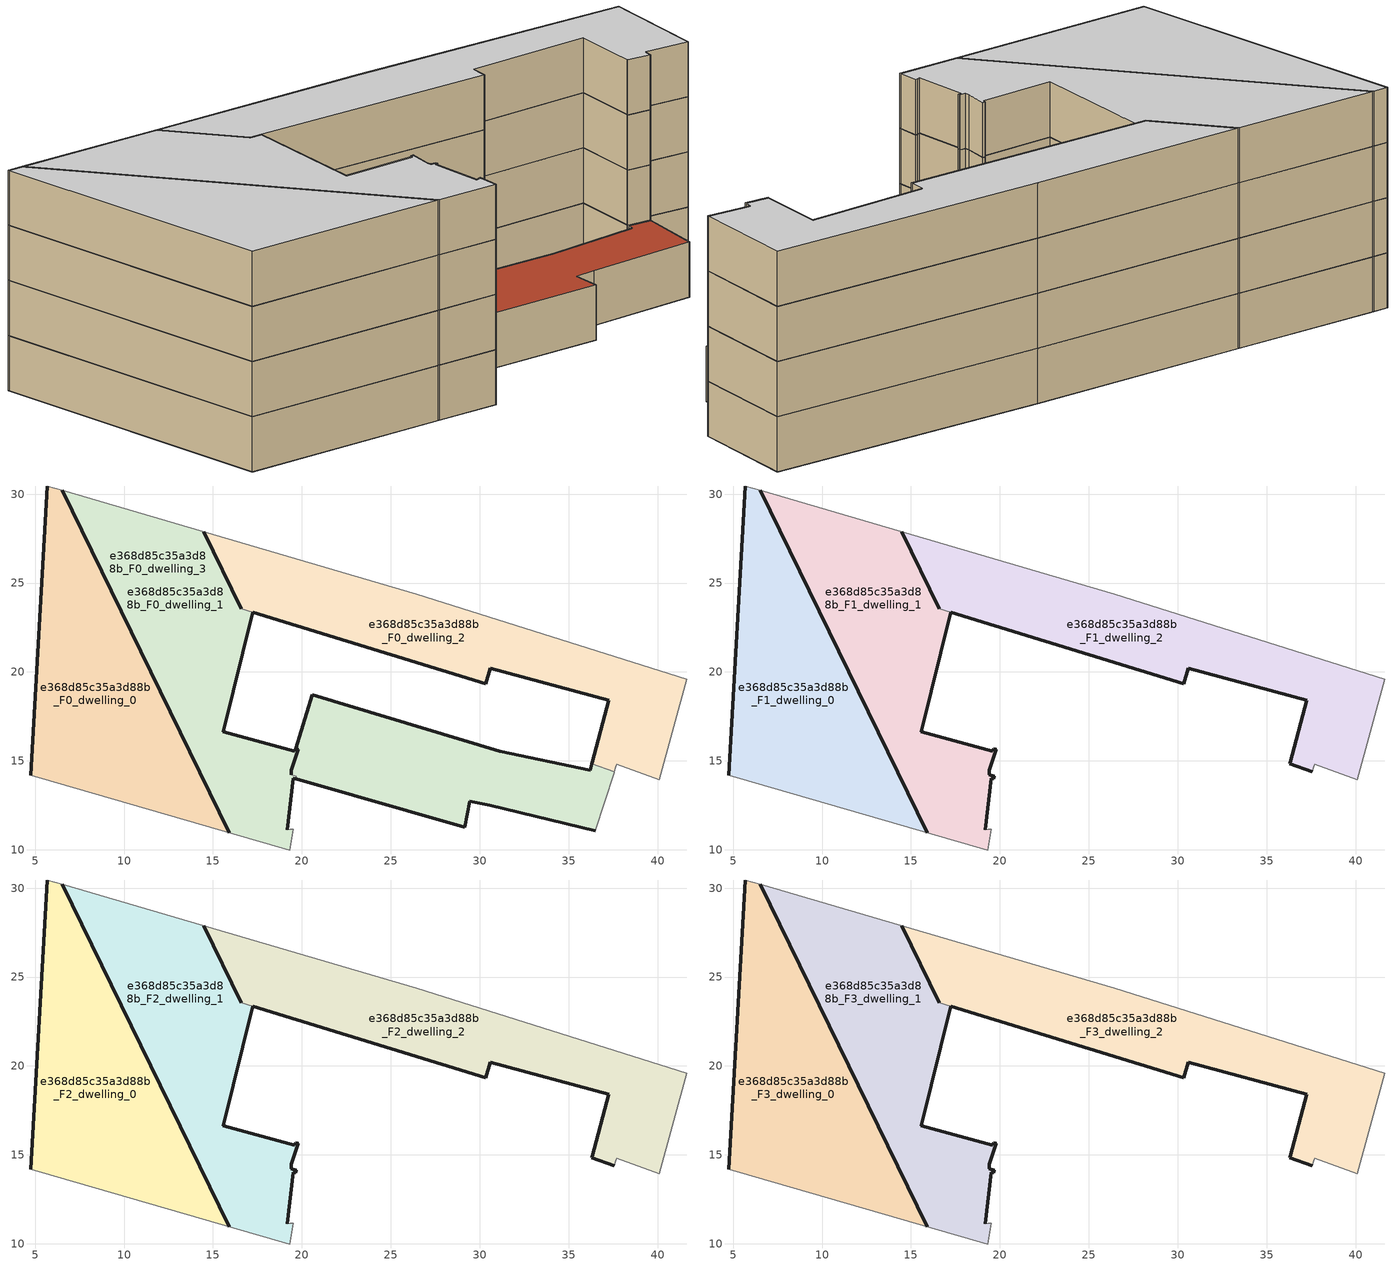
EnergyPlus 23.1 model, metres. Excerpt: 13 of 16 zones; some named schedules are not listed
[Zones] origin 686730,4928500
e368d85c35a3d88b_F0_dwelling_0
 floor ground (EU_floor_Construction): 15.92,10.97 6.52,30.21 5.69,30.46 4.76,14.2 z0
 wall outside (EU_wall_Construction): 4.76,14.2 5.69,30.46 / 6.52,30.21 15.92,10.97 z0:3
 wall adiabatic (EU_wall_Construction): 15.92,10.97 4.76,14.2 / 5.69,30.46 6.52,30.21 z0:3
e368d85c35a3d88b_F0_dwelling_1
 floor ground (EU_floor_Construction): 36.5,11.06 37.56,14.34 37.57,14.38 36.31,14.84 36.21,14.47 31.12,15.53 20.59,18.73 19.64,15.69 19.79,15.65 19.42,14.46 19.39,14.22 19.68,14.13 19.66,13.98 29.15,11.26 29.45,12.74 30.56,12.52 z0; 19.39,14.22 19.42,14.46 19.79,15.65 19.64,15.69 19.79,15.65 19.42,14.46 z0; 19.31,9.99 19.51,11.16 19.34,11.15 19.19,11.14 19.52,14.03 19.66,13.98 19.68,14.13 19.39,14.22 19.42,14.46 19.79,15.65 19.64,15.69 19.6,15.55 15.58,16.64 17.24,23.35 16.6,23.54 14.48,27.87 6.52,30.21 15.92,10.97 z0
 wall outside (EU_wall_Construction): 19.66,13.98 19.52,14.03 19.19,11.14 / 14.48,27.87 16.6,23.54 / 17.24,23.35 15.58,16.64 19.6,15.55 19.64,15.69 19.79,15.65 19.42,14.46 19.39,14.22 / 15.92,10.97 6.52,30.21 z0:3
 wall adiabatic (EU_wall_Construction): 19.19,11.14 19.34,11.15 19.51,11.16 19.31,9.99 15.92,10.97 / 6.52,30.21 14.48,27.87 z0:3
 wall to e368d85c35a3d88b_F0_dwelling_3 (EU_wall_Construction): 19.39,14.22 19.68,14.13 19.66,13.98 z0:3
 wall to e368d85c35a3d88b_F0_dwelling_2 (EU_wall_Construction): 16.6,23.54 17.24,23.35 z0:3
 roof outside (EU_floor_Construction): 36.31,14.84 37.57,14.38 37.56,14.34 36.5,11.06 30.56,12.52 29.45,12.74 29.15,11.26 19.66,13.98 19.68,14.13 19.39,14.22 19.42,14.46 19.79,15.65 19.64,15.69 20.59,18.73 31.12,15.53 36.21,14.47 z3
e368d85c35a3d88b_F0_dwelling_2
 floor ground (EU_floor_Construction): 40.09,13.93 41.64,19.58 26.46,24.36 14.48,27.87 16.6,23.55 16.6,23.54 17.24,23.35 17.24,23.34 30.35,19.33 30.59,20.2 37.26,18.42 36.32,14.91 36.31,14.84 37.57,14.38 37.66,14.66 37.71,14.8 z0
 wall outside (EU_wall_Construction): 36.31,14.84 36.32,14.91 37.26,18.42 30.59,20.2 30.35,19.33 17.24,23.34 17.24,23.35 / 16.6,23.54 16.6,23.55 14.48,27.87 z0:3
 wall adiabatic (EU_wall_Construction): 14.48,27.87 26.46,24.36 41.64,19.58 40.09,13.93 37.71,14.8 37.66,14.66 37.57,14.38 z0:3
 wall to e368d85c35a3d88b_F0_dwelling_3 (EU_wall_Construction): 37.57,14.38 36.31,14.84 z0:3
e368d85c35a3d88b_F0_dwelling_3
 floor ground (EU_floor_Construction): 36.5,11.06 37.56,14.34 37.57,14.38 36.31,14.84 36.21,14.47 31.12,15.53 20.59,18.73 19.64,15.69 19.79,15.65 19.42,14.46 19.39,14.22 19.68,14.13 19.66,13.98 29.15,11.26 29.45,12.74 30.56,12.52 z0; 19.39,14.22 19.42,14.46 19.79,15.65 19.64,15.69 19.79,15.65 19.42,14.46 z0; 19.31,9.99 19.51,11.16 19.34,11.15 19.19,11.14 19.52,14.03 19.66,13.98 19.68,14.13 19.39,14.22 19.42,14.46 19.79,15.65 19.64,15.69 19.6,15.55 15.58,16.64 17.24,23.35 16.6,23.54 14.48,27.87 6.52,30.21 15.92,10.97 z0
 wall outside (EU_wall_Construction): 19.39,14.22 19.42,14.46 19.79,15.65 19.64,15.69 20.59,18.73 31.12,15.53 36.21,14.47 36.31,14.84 / 36.5,11.06 30.56,12.52 29.45,12.74 29.15,11.26 19.66,13.98 z0:3
 wall adiabatic (EU_wall_Construction): 37.57,14.38 37.56,14.34 36.5,11.06 z0:3
 roof outside (EU_roof_Construction): 19.79,15.65 19.42,14.46 19.39,14.22 19.42,14.46 19.79,15.65 19.64,15.69 z3; 36.31,14.84 37.57,14.38 37.56,14.34 36.5,11.06 30.56,12.52 29.45,12.74 29.15,11.26 19.66,13.98 19.68,14.13 19.39,14.22 19.42,14.46 19.79,15.65 19.64,15.69 20.59,18.73 31.12,15.53 36.21,14.47 z3; 14.48,27.87 16.6,23.54 17.24,23.35 15.58,16.64 19.6,15.55 19.64,15.69 19.79,15.65 19.42,14.46 19.39,14.22 19.68,14.13 19.66,13.98 19.52,14.03 19.19,11.14 19.34,11.15 19.51,11.16 19.31,9.99 15.92,10.97 6.52,30.21 z3
e368d85c35a3d88b_F1_dwelling_0
 floor to e368d85c35a3d88b_F0_dwelling_0 (EU_floor_Construction): 15.92,10.97 6.52,30.21 5.69,30.46 4.76,14.2 z3
 wall outside (EU_wall_Construction): 4.76,14.2 5.69,30.46 / 6.52,30.21 15.92,10.97 z3:6
 wall adiabatic (EU_wall_Construction): 15.92,10.97 4.76,14.2 / 5.69,30.46 6.52,30.21 z3:6
e368d85c35a3d88b_F1_dwelling_1
 floor to e368d85c35a3d88b_F0_dwelling_1 (EU_floor_Construction): 19.31,9.99 19.51,11.16 19.34,11.15 19.19,11.14 19.52,14.03 19.66,13.98 19.68,14.13 19.39,14.22 19.42,14.46 19.79,15.65 19.64,15.69 19.6,15.55 15.58,16.64 17.24,23.35 16.6,23.54 14.48,27.87 6.52,30.21 15.92,10.97 z3; 19.39,14.22 19.42,14.46 19.79,15.65 19.64,15.69 19.79,15.65 19.42,14.46 z3
 wall outside (EU_wall_Construction): 14.48,27.87 16.6,23.54 / 17.24,23.35 15.58,16.64 19.6,15.55 19.64,15.69 19.79,15.65 19.42,14.46 19.39,14.22 19.68,14.13 19.66,13.98 19.52,14.03 19.19,11.14 / 15.92,10.97 6.52,30.21 z3:6
 wall adiabatic (EU_wall_Construction): 19.19,11.14 19.34,11.15 19.51,11.16 19.31,9.99 15.92,10.97 / 6.52,30.21 14.48,27.87 z3:6
 wall to e368d85c35a3d88b_F1_dwelling_2 (EU_wall_Construction): 16.6,23.54 17.24,23.35 z3:6
e368d85c35a3d88b_F1_dwelling_2
 floor to e368d85c35a3d88b_F0_dwelling_2 (EU_floor_Construction): 40.09,13.93 41.64,19.58 26.46,24.36 14.48,27.87 16.6,23.55 16.6,23.54 17.24,23.35 17.24,23.34 30.35,19.33 30.59,20.2 37.26,18.42 36.32,14.91 36.31,14.84 37.57,14.38 37.66,14.66 37.71,14.8 z3
 wall outside (EU_wall_Construction): 37.57,14.38 36.31,14.84 36.32,14.91 37.26,18.42 30.59,20.2 30.35,19.33 17.24,23.34 17.24,23.35 / 16.6,23.54 16.6,23.55 14.48,27.87 z3:6
 wall adiabatic (EU_wall_Construction): 14.48,27.87 26.46,24.36 41.64,19.58 40.09,13.93 37.71,14.8 37.66,14.66 37.57,14.38 z3:6
e368d85c35a3d88b_F2_dwelling_0
 floor to e368d85c35a3d88b_F1_dwelling_0 (EU_floor_Construction): 15.92,10.97 6.52,30.21 5.69,30.46 4.76,14.2 z6
 wall outside (EU_wall_Construction): 4.76,14.2 5.69,30.46 / 6.52,30.21 15.92,10.97 z6:9
 wall adiabatic (EU_wall_Construction): 15.92,10.97 4.76,14.2 / 5.69,30.46 6.52,30.21 z6:9
e368d85c35a3d88b_F2_dwelling_1
 floor to e368d85c35a3d88b_F1_dwelling_1 (EU_floor_Construction): 19.31,9.99 19.51,11.16 19.34,11.15 19.19,11.14 19.52,14.03 19.66,13.98 19.68,14.13 19.39,14.22 19.42,14.46 19.79,15.65 19.64,15.69 19.6,15.55 15.58,16.64 17.24,23.35 16.6,23.54 14.48,27.87 6.52,30.21 15.92,10.97 z6
 wall outside (EU_wall_Construction): 14.48,27.87 16.6,23.54 / 17.24,23.35 15.58,16.64 19.6,15.55 19.64,15.69 19.79,15.65 19.42,14.46 19.39,14.22 19.68,14.13 19.66,13.98 19.52,14.03 19.19,11.14 / 15.92,10.97 6.52,30.21 z6:9
 wall adiabatic (EU_wall_Construction): 19.19,11.14 19.34,11.15 19.51,11.16 19.31,9.99 15.92,10.97 / 6.52,30.21 14.48,27.87 z6:9
 wall to e368d85c35a3d88b_F2_dwelling_2 (EU_wall_Construction): 16.6,23.54 17.24,23.35 z6:9
e368d85c35a3d88b_F2_dwelling_2
 floor to e368d85c35a3d88b_F1_dwelling_2 (EU_floor_Construction): 40.09,13.93 41.64,19.58 26.46,24.36 14.48,27.87 16.6,23.55 16.6,23.54 17.24,23.35 17.24,23.34 30.35,19.33 30.59,20.2 37.26,18.42 36.32,14.91 36.31,14.84 37.57,14.38 37.66,14.66 37.71,14.8 z6
 wall outside (EU_wall_Construction): 37.57,14.38 36.31,14.84 36.32,14.91 37.26,18.42 30.59,20.2 30.35,19.33 17.24,23.34 17.24,23.35 / 16.6,23.54 16.6,23.55 14.48,27.87 z6:9
 wall adiabatic (EU_wall_Construction): 14.48,27.87 26.46,24.36 41.64,19.58 40.09,13.93 37.71,14.8 37.66,14.66 37.57,14.38 z6:9
e368d85c35a3d88b_F3_dwelling_0
 floor to e368d85c35a3d88b_F2_dwelling_0 (EU_floor_Construction): 15.92,10.97 6.52,30.21 5.69,30.46 4.76,14.2 z9
 wall outside (EU_wall_Construction): 4.76,14.2 5.69,30.46 / 6.52,30.21 15.92,10.97 z9:12
 wall adiabatic (EU_wall_Construction): 15.92,10.97 4.76,14.2 / 5.69,30.46 6.52,30.21 z9:12
 ceiling to e368d85c35a3d88b_F4_dwelling_0 (EU_floor_Construction): 6.52,30.21 15.92,10.97 4.76,14.2 5.69,30.46 z12
e368d85c35a3d88b_F3_dwelling_1
 floor to e368d85c35a3d88b_F2_dwelling_1 (EU_floor_Construction): 19.31,9.99 19.51,11.16 19.34,11.15 19.19,11.14 19.52,14.03 19.66,13.98 19.68,14.13 19.39,14.22 19.42,14.46 19.79,15.65 19.64,15.69 19.6,15.55 15.58,16.64 17.24,23.35 16.6,23.54 14.48,27.87 6.52,30.21 15.92,10.97 z9
 wall outside (EU_wall_Construction): 14.48,27.87 16.6,23.54 / 17.24,23.35 15.58,16.64 19.6,15.55 19.64,15.69 19.79,15.65 19.42,14.46 19.39,14.22 19.68,14.13 19.66,13.98 19.52,14.03 19.19,11.14 / 15.92,10.97 6.52,30.21 z9:12
 wall adiabatic (EU_wall_Construction): 19.19,11.14 19.34,11.15 19.51,11.16 19.31,9.99 15.92,10.97 / 6.52,30.21 14.48,27.87 z9:12
 wall to e368d85c35a3d88b_F3_dwelling_2 (EU_wall_Construction): 16.6,23.54 17.24,23.35 z9:12
 ceiling to e368d85c35a3d88b_F4_dwelling_1 (EU_floor_Construction): 14.48,27.87 16.6,23.54 17.24,23.35 15.58,16.64 19.6,15.55 19.64,15.69 19.79,15.65 19.42,14.46 19.39,14.22 19.68,14.13 19.66,13.98 19.52,14.03 19.19,11.14 19.34,11.15 19.51,11.16 19.31,9.99 15.92,10.97 6.52,30.21 z12
e368d85c35a3d88b_F3_dwelling_2
 floor to e368d85c35a3d88b_F2_dwelling_2 (EU_floor_Construction): 40.09,13.93 41.64,19.58 26.46,24.36 14.48,27.87 16.6,23.55 16.6,23.54 17.24,23.35 17.24,23.34 30.35,19.33 30.59,20.2 37.26,18.42 36.32,14.91 36.31,14.84 37.57,14.38 37.66,14.66 37.71,14.8 z9
 wall outside (EU_wall_Construction): 37.57,14.38 36.31,14.84 36.32,14.91 37.26,18.42 30.59,20.2 30.35,19.33 17.24,23.34 17.24,23.35 / 16.6,23.54 16.6,23.55 14.48,27.87 z9:12
 wall adiabatic (EU_wall_Construction): 14.48,27.87 26.46,24.36 41.64,19.58 40.09,13.93 37.71,14.8 37.66,14.66 37.57,14.38 z9:12
 ceiling to e368d85c35a3d88b_F4_dwelling_2 (EU_floor_Construction): 41.64,19.58 40.09,13.93 37.71,14.8 37.66,14.66 37.57,14.38 36.31,14.84 36.32,14.91 37.26,18.42 30.59,20.2 30.35,19.33 17.24,23.34 17.24,23.35 16.6,23.54 16.6,23.55 14.48,27.87 26.46,24.36 z12
[Building]
EU S2 Campaign: North Axis=0; Terrain=City; Solar Distribution=FullExterior
[Site:Location]
Bologna: Latitude=44.5; Longitude=11.25; Time Zone=1; Elevation=37
[SizingPeriod:WeatherFileDays]
AnnualSizingPeriod: Begin Month=1; Begin Day of Month=1; End Month=12; End Day of Month=31; Day of Week for Start Day=Monday; Use Weather File Daylight Saving Period=No; Use Weather File Rain and Snow Indicators=No
[MATERIAL]
EU_InternalMass_Material: Roughness=MediumRough; Thickness=0.1; Conductivity=1; Density=1800; Specific Heat=900; Thermal Absorptance=0.9; Solar Absorptance=0.7; Visible Absorptance=0.7
[MATERIAL:NOMASS] Roughness=MediumRough; Thermal Absorptance=0.9; Solar Absorptance=0.7; Visible Absorptance=0.7
Name | Thermal Resistance
EU_wall_NoMass | 0.905828
EU_roof_NoMass | 0.37593
EU_floor_NoMass | 0.67114
[CONSTRUCTION]
EU_wall_Construction: EU_wall_NoMass
EU_roof_Construction: EU_roof_NoMass
EU_floor_Construction: EU_floor_NoMass
EU_InternalMass_Construction: EU_InternalMass_Material
[ZONE] Type=1; Multiplier=1; Ceiling Height=autocalculate; Floor Area=autocalculate; Part of Total Floor Area=Yes
Name | Volume
e368d85c35a3d88b_F0_dwelling_0; e368d85c35a3d88b_F1_dwelling_0; e368d85c35a3d88b_F2_dwelling_0; e368d85c35a3d88b_F3_dwelling_0 | 297.149
e368d85c35a3d88b_F0_dwelling_1; e368d85c35a3d88b_F0_dwelling_3 | 513.065
e368d85c35a3d88b_F1_dwelling_1; e368d85c35a3d88b_F2_dwelling_1; e368d85c35a3d88b_F3_dwelling_1 | 297.957
e368d85c35a3d88b_F0_dwelling_2; e368d85c35a3d88b_F1_dwelling_2; e368d85c35a3d88b_F2_dwelling_2; e368d85c35a3d88b_F3_dwelling_2 | 296.392
[INTERNALMASS] Construction=EU_InternalMass_Construction
Name | Zone or ZoneList | Surface Area
e368d85c35a3d88b_F0_dwelling_0_EU_InternalMass | e368d85c35a3d88b_F0_dwelling_0 | 99.0498
e368d85c35a3d88b_F0_dwelling_1_EU_InternalMass | e368d85c35a3d88b_F0_dwelling_1 | 99.3172
e368d85c35a3d88b_F0_dwelling_2_EU_InternalMass | e368d85c35a3d88b_F0_dwelling_2 | 98.7972
e368d85c35a3d88b_F0_dwelling_3_EU_InternalMass | e368d85c35a3d88b_F0_dwelling_3 | 71.7033
e368d85c35a3d88b_F1_dwelling_0_EU_InternalMass | e368d85c35a3d88b_F1_dwelling_0 | 148.585
e368d85c35a3d88b_F1_dwelling_1_EU_InternalMass | e368d85c35a3d88b_F1_dwelling_1 | 148.586
e368d85c35a3d88b_F1_dwelling_2_EU_InternalMass | e368d85c35a3d88b_F1_dwelling_2 | 71.7033
e368d85c35a3d88b_F2_dwelling_0_EU_InternalMass | e368d85c35a3d88b_F2_dwelling_0 | 148.585
e368d85c35a3d88b_F2_dwelling_1_EU_InternalMass | e368d85c35a3d88b_F2_dwelling_1 | 148.586
e368d85c35a3d88b_F2_dwelling_2_EU_InternalMass | e368d85c35a3d88b_F2_dwelling_2 | 71.7033
e368d85c35a3d88b_F3_dwelling_0_EU_InternalMass | e368d85c35a3d88b_F3_dwelling_0 | 148.585
e368d85c35a3d88b_F3_dwelling_1_EU_InternalMass | e368d85c35a3d88b_F3_dwelling_1 | 148.586
e368d85c35a3d88b_F3_dwelling_2_EU_InternalMass | e368d85c35a3d88b_F3_dwelling_2 | 71.7033
[OTHEREQUIPMENT] Fuel Type=Electricity; Design Level Calculation Method=Watts/Area; Power per Zone Floor Area=1; Fraction Latent=0; Fraction Radiant=0; Fraction Lost=0; Carbon Dioxide Generation Rate=0; EndUse Subcategory=EU_Step8_InternalGains
Name | Zone or ZoneList or Space or SpaceList | Schedule
EU_Step8_InternalGain_e368d85c35a3d88b_F0_dwelling_0_f000 | e368d85c35a3d88b_F0_dwelling_0 | EU_Step8_GainSchedule_e368d85c35a3d88b_F0_dwelling_0_f000
EU_Step8_InternalGain_e368d85c35a3d88b_F0_dwelling_1_f000 | e368d85c35a3d88b_F0_dwelling_1 | EU_Step8_GainSchedule_e368d85c35a3d88b_F0_dwelling_1_f000
EU_Step8_InternalGain_e368d85c35a3d88b_F0_dwelling_2_f000 | e368d85c35a3d88b_F0_dwelling_2 | EU_Step8_GainSchedule_e368d85c35a3d88b_F0_dwelling_2_f000
EU_Step8_InternalGain_e368d85c35a3d88b_F0_dwelling_3_f000 | e368d85c35a3d88b_F0_dwelling_3 | EU_Step8_GainSchedule_e368d85c35a3d88b_F0_dwelling_3_f000
EU_Step8_InternalGain_e368d85c35a3d88b_F1_dwelling_0_f000 | e368d85c35a3d88b_F1_dwelling_0 | EU_Step8_GainSchedule_e368d85c35a3d88b_F1_dwelling_0_f000
EU_Step8_InternalGain_e368d85c35a3d88b_F1_dwelling_1_f000 | e368d85c35a3d88b_F1_dwelling_1 | EU_Step8_GainSchedule_e368d85c35a3d88b_F1_dwelling_1_f000
EU_Step8_InternalGain_e368d85c35a3d88b_F1_dwelling_2_f000 | e368d85c35a3d88b_F1_dwelling_2 | EU_Step8_GainSchedule_e368d85c35a3d88b_F1_dwelling_2_f000
EU_Step8_InternalGain_e368d85c35a3d88b_F2_dwelling_0_f000 | e368d85c35a3d88b_F2_dwelling_0 | EU_Step8_GainSchedule_e368d85c35a3d88b_F2_dwelling_0_f000
EU_Step8_InternalGain_e368d85c35a3d88b_F2_dwelling_1_f000 | e368d85c35a3d88b_F2_dwelling_1 | EU_Step8_GainSchedule_e368d85c35a3d88b_F2_dwelling_1_f000
EU_Step8_InternalGain_e368d85c35a3d88b_F2_dwelling_2_f000 | e368d85c35a3d88b_F2_dwelling_2 | EU_Step8_GainSchedule_e368d85c35a3d88b_F2_dwelling_2_f000
EU_Step8_InternalGain_e368d85c35a3d88b_F3_dwelling_0_f000 | e368d85c35a3d88b_F3_dwelling_0 | EU_Step8_GainSchedule_e368d85c35a3d88b_F3_dwelling_0_f000
EU_Step8_InternalGain_e368d85c35a3d88b_F3_dwelling_1_f000 | e368d85c35a3d88b_F3_dwelling_1 | EU_Step8_GainSchedule_e368d85c35a3d88b_F3_dwelling_1_f000
EU_Step8_InternalGain_e368d85c35a3d88b_F3_dwelling_2_f000 | e368d85c35a3d88b_F3_dwelling_2 | EU_Step8_GainSchedule_e368d85c35a3d88b_F3_dwelling_2_f000
[ZONEVENTILATION:DESIGNFLOWRATE] Schedule=EU_AlwaysOn; Design Flow Rate Calculation Method=AirChanges/Hour; Air Changes per Hour=0.73129; Ventilation Type=Natural; Fan Pressure Rise=0; Fan Total Efficiency=1; Constant Term Coefficient=1; Temperature Term Coefficient=0; Velocity Term Coefficient=0; Velocity Squared Term Coefficient=0; Minimum Indoor Temperature=-100; Maximum Indoor Temperature=100; Delta Temperature=-100; Minimum Outdoor Temperature=-100; Maximum Outdoor Temperature=100; Maximum Wind Speed=40
Name | Zone or ZoneList or Space or SpaceList
EU_ConstantAir_e368d85c35a3d88b_F0_dwelling_0 | e368d85c35a3d88b_F0_dwelling_0
EU_ConstantAir_e368d85c35a3d88b_F0_dwelling_1 | e368d85c35a3d88b_F0_dwelling_1
EU_ConstantAir_e368d85c35a3d88b_F0_dwelling_2 | e368d85c35a3d88b_F0_dwelling_2
EU_ConstantAir_e368d85c35a3d88b_F0_dwelling_3 | e368d85c35a3d88b_F0_dwelling_3
EU_ConstantAir_e368d85c35a3d88b_F1_dwelling_0 | e368d85c35a3d88b_F1_dwelling_0
EU_ConstantAir_e368d85c35a3d88b_F1_dwelling_1 | e368d85c35a3d88b_F1_dwelling_1
EU_ConstantAir_e368d85c35a3d88b_F1_dwelling_2 | e368d85c35a3d88b_F1_dwelling_2
EU_ConstantAir_e368d85c35a3d88b_F2_dwelling_0 | e368d85c35a3d88b_F2_dwelling_0
EU_ConstantAir_e368d85c35a3d88b_F2_dwelling_1 | e368d85c35a3d88b_F2_dwelling_1
EU_ConstantAir_e368d85c35a3d88b_F2_dwelling_2 | e368d85c35a3d88b_F2_dwelling_2
EU_ConstantAir_e368d85c35a3d88b_F3_dwelling_0 | e368d85c35a3d88b_F3_dwelling_0
EU_ConstantAir_e368d85c35a3d88b_F3_dwelling_1 | e368d85c35a3d88b_F3_dwelling_1
EU_ConstantAir_e368d85c35a3d88b_F3_dwelling_2 | e368d85c35a3d88b_F3_dwelling_2
[HVACTEMPLATE:THERMOSTAT] Constant Heating Setpoint=20; Constant Cooling Setpoint=50
EU_HeatOnly_e368d85c35a3d88b_F0_dwelling_0; EU_HeatOnly_e368d85c35a3d88b_F0_dwelling_1
